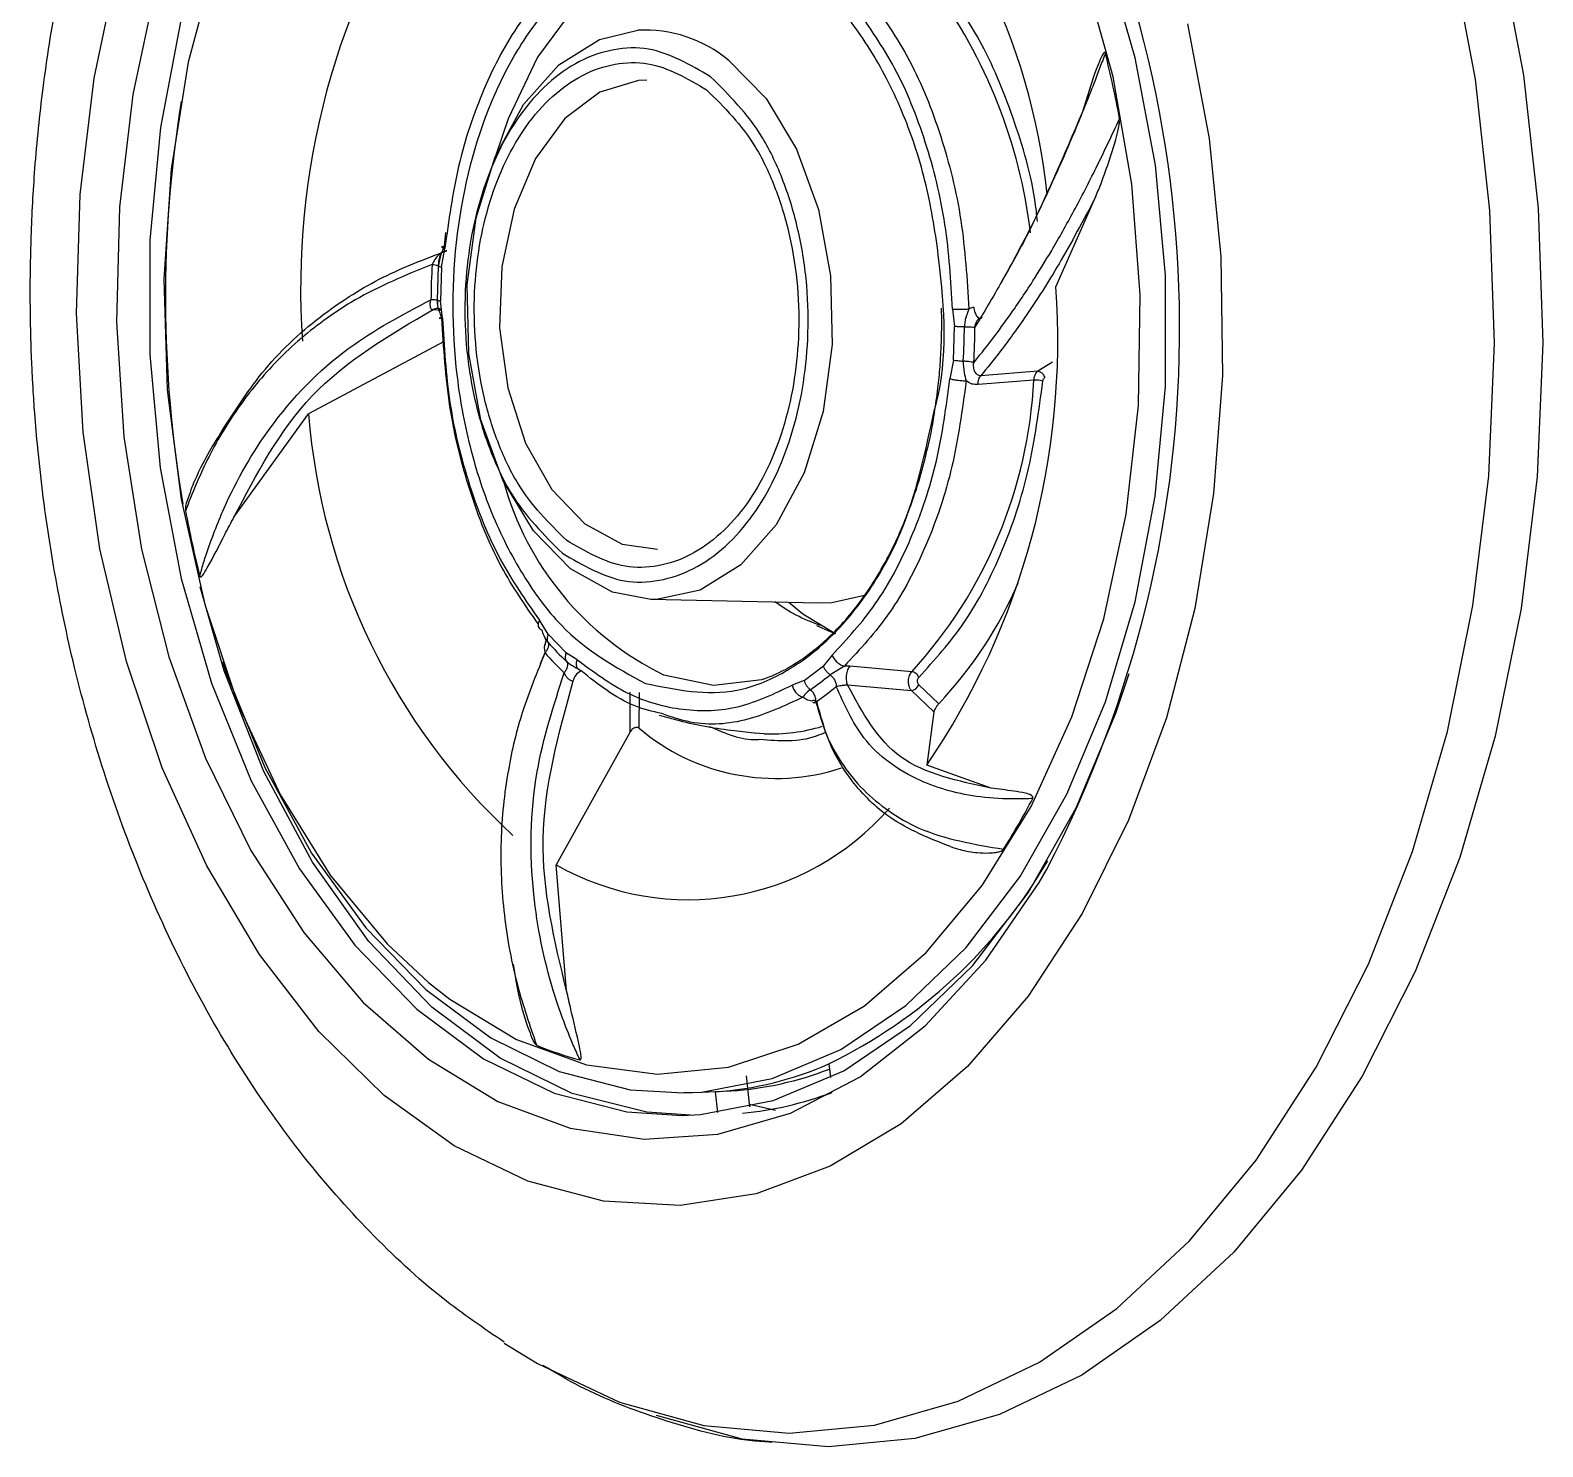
# Model space of a CAD drawing. Header units: inches. Extents: x 0 to 84, y -22 to 124.
# Drawn here: x 59.051 to 60.381, y 23.026 to 24.272 of the extents above; entities that cross this region are included whole.
import ezdxf

# ---------------------------------------------------------------- set-up
doc = ezdxf.new("R2010")
doc.units = ezdxf.units.IN
doc.header["$MEASUREMENT"] = 0
doc.layers.add('BDIM_CYAN', color=4, linetype='Continuous')

# ---------------------------------------------------------------- blocks, each defined once
blk = doc.blocks.new('2020 RELAY')
at = {"layer": 'BDIM_CYAN'}
for p, q in [((59.1839, 23.7096), (59.1842, 23.7096)), ((59.9532, 23.5467), (59.9882, 23.6256)), ((59.4155, 23.5824), (59.4168, 23.5943)), ((59.413, 23.5639), (59.4159, 23.5804)), ((59.4093, 23.5345), (59.4103, 23.5648)), ((59.413, 23.5639), (59.412, 23.5344)), ((59.4137, 23.5192), (59.412, 23.5344)), ((59.4056, 23.5267), (59.413, 23.5261)), ((59.8624, 23.5269), (59.8641, 23.5117)), ((59.881, 23.5286), (59.8767, 23.5272)), ((59.8631, 23.4822), (59.8641, 23.5117)), ((59.4151, 23.4985), (59.296, 23.4349)), ((59.8631, 23.4822), (59.8601, 23.4657)), ((59.9503, 23.4803), (59.9375, 23.4723)), ((59.9375, 23.4723), (59.8873, 23.4683)), ((59.9339, 23.4646), (59.8848, 23.4607)), ((59.2303, 23.3439), (59.296, 23.4349)), ((59.7446, 23.2683), (59.597, 23.2716)), ((59.5068, 23.2411), (59.499, 23.2535)), ((59.5068, 23.2411), (59.5227, 23.2245)), ((59.5, 23.2152), (59.5041, 23.225)), ((59.532, 23.2189), (59.5227, 23.2245)), ((59.7319, 23.2003), (59.7488, 23.2131)), ((59.7564, 23.2227), (59.7488, 23.2131)), ((59.7672, 23.213), (59.7546, 23.2054)), ((59.772, 23.2128), (59.7672, 23.213)), ((59.5325, 23.2111), (59.5314, 23.2113)), ((59.7319, 23.2003), (59.7212, 23.1962)), ((59.8266, 23.208), (59.772, 23.2128)), ((59.5786, 23.1902), (59.5784, 23.1546)), ((59.5866, 23.1584), (59.5869, 23.1899)), ((59.7701, 23.1964), (59.8262, 23.1915)), ((59.8262, 23.1915), (59.8459, 23.1728)), ((59.8502, 23.1798), (59.8328, 23.1965)), ((59.8459, 23.1728), (59.8397, 23.126)), ((59.5784, 23.1546), (59.5137, 23.0382)), ((59.6968, 23.1534), (59.6886, 23.154)), ((59.8962, 23.1055), (59.8397, 23.126)), ((59.5229, 22.9273), (59.5137, 23.0382)), ((59.7536, 22.8631), (59.755, 22.851)), ((59.6841, 22.8253), (59.681, 22.8526)), ((59.6419, 22.8379), (59.626, 22.8375)), ((59.6539, 22.8384), (59.6419, 22.8379)), ((59.6677, 22.8392), (59.6539, 22.8384)), ((59.656, 22.8203), (59.6539, 22.8384)), ((59.7067, 22.8222), (59.6839, 22.8273))]:
    blk.add_line(p, q, dxfattribs=at)
at = {"layer": 'BDIM_CYAN', "flags": 128}
for points in [[(60.3428, 23.8469), (60.3645, 23.7327), (60.3775, 23.6157), (60.3814, 23.4974), (60.3764, 23.3795), (60.3624, 23.2636), (60.3396, 23.1514), (60.3084, 23.0445), (60.2693, 22.9443), (60.2226, 22.8522), (60.1692, 22.7696), (60.1098, 22.6976), (60.0451, 22.6373), (59.9761, 22.5894), (59.9038, 22.5546), (59.8292, 22.5335), (59.7534, 22.5263), (59.6773, 22.5331), (59.6021, 22.5539), (59.6021, 22.5539)], [(59.5695, 22.5655), (59.6437, 22.545), (59.7188, 22.5383), (59.7937, 22.5454), (59.8674, 22.5663), (59.9388, 22.6006), (60.0068, 22.6479), (60.0707, 22.7075), (60.1294, 22.7785), (60.1821, 22.8601), (60.2281, 22.9509), (60.2668, 23.0498), (60.2976, 23.1554), (60.3201, 23.2662), (60.3339, 23.3805), (60.3389, 23.497), (60.335, 23.6138), (60.3222, 23.7293), (60.3008, 23.842)], [(59.4887, 22.7598), (59.424, 22.791), (59.3624, 22.8352), (59.3049, 22.8917), (59.2527, 22.9594), (59.2065, 23.0372), (59.1673, 23.1236), (59.1358, 23.2171), (59.1125, 23.3161), (59.0978, 23.4188), (59.092, 23.5233), (59.0952, 23.6277), (59.1074, 23.7303), (59.1282, 23.8292)], [(60.0691, 23.7781), (60.0881, 23.6771), (60.0984, 23.5733), (60.0997, 23.4685), (60.092, 23.3648), (60.0755, 23.2638), (60.0504, 23.1675), (60.0172, 23.0774), (59.9765, 22.9954), (59.929, 22.9227), (59.8755, 22.8607), (59.8171, 22.8105), (59.7547, 22.773), (59.6895, 22.7489), (59.6227, 22.7385), (59.5553, 22.7422), (59.4887, 22.7598)], [(59.1617, 23.8112), (59.1413, 23.7158), (59.1297, 23.6166), (59.1271, 23.5156), (59.1335, 23.4147), (59.1489, 23.3159), (59.173, 23.2211), (59.2053, 23.1321), (59.2451, 23.0508), (59.2917, 22.9786), (59.3441, 22.917), (59.4014, 22.8672), (59.4625, 22.8301), (59.5261, 22.8065), (59.591, 22.7968), (59.6559, 22.8012), (59.7197, 22.8197), (59.781, 22.8518), (59.8386, 22.897), (59.8915, 22.9543), (59.9385, 23.0227), (59.945, 23.0339)], [(59.5924, 24.2269), (59.5763, 24.2261), (59.5123, 24.2139), (59.4503, 24.1876), (59.3915, 24.1478), (59.3371, 24.0953), (59.2882, 24.0311), (59.2458, 23.9565), (59.2108, 23.8731), (59.1839, 23.7826), (59.1657, 23.6867), (59.1565, 23.5876), (59.1564, 23.4871), (59.1656, 23.3873), (59.1838, 23.2902), (59.2106, 23.1979), (59.2456, 23.1122), (59.2879, 23.0348), (59.3367, 22.9674), (59.3911, 22.9113), (59.4499, 22.8676), (59.5119, 22.8372)], [(60.0407, 23.3626), (60.0497, 23.459), (60.0497, 23.5567), (60.0408, 23.6537), (60.0231, 23.7481), (59.9971, 23.8378), (59.9631, 23.9211), (59.922, 23.9963), (59.8745, 24.0619), (59.8216, 24.1165), (59.7645, 24.1589), (59.7042, 24.1884), (59.642, 24.2044), (59.5949, 24.2073)], [(59.4016, 22.9347), (59.4201, 22.9201), (59.4789, 22.8844), (59.5403, 22.8622), (59.6029, 22.8541), (59.6654, 22.8602), (59.7265, 22.8804), (59.7848, 22.9143), (59.8392, 22.9612), (59.8884, 23.02), (59.9315, 23.0895), (59.9674, 23.1683), (59.9955, 23.2546), (60.0151, 23.3466), (60.0259, 23.4423), (60.0275, 23.5397), (60.02, 23.6368), (60.0035, 23.7314), (59.9783, 23.8215)], [(59.251, 23.9267), (59.2462, 23.9164), (59.2141, 23.8337), (59.1902, 23.7443), (59.175, 23.6502), (59.1688, 23.5534), (59.1717, 23.4559), (59.1838, 23.3598), (59.2047, 23.2671), (59.2339, 23.1799), (59.271, 23.1), (59.315, 23.0291), (59.365, 22.9687), (59.4016, 22.9347)], [(59.6805, 23.8469), (59.6542, 23.8505), (59.6104, 23.8451), (59.5685, 23.8257), (59.5303, 23.793), (59.4974, 23.7486), (59.4714, 23.6943), (59.4608, 23.6625)], [(59.597, 23.2716), (59.5632, 23.278), (59.5264, 23.2985), (59.4937, 23.332), (59.4669, 23.3766), (59.4476, 23.4296), (59.4369, 23.488), (59.4355, 23.5484), (59.4434, 23.6072), (59.4602, 23.6611), (59.4849, 23.7069), (59.516, 23.742), (59.5518, 23.7643), (59.5855, 23.7723)], [(59.6656, 23.7457), (59.6984, 23.7122), (59.7252, 23.6676), (59.7445, 23.6146), (59.7551, 23.5562), (59.7566, 23.4958), (59.7487, 23.437), (59.7319, 23.3831), (59.7072, 23.3372), (59.6761, 23.3021), (59.6403, 23.2798), (59.6019, 23.2716), (59.597, 23.2716)], [(59.5934, 23.7283), (59.5861, 23.728), (59.5522, 23.718), (59.5213, 23.6946), (59.4956, 23.6595), (59.4767, 23.615), (59.4659, 23.5642), (59.464, 23.5105), (59.4712, 23.4577), (59.4868, 23.4092), (59.51, 23.3684), (59.539, 23.338)], [(59.6258, 22.8375), (59.6416, 22.8383), (59.7038, 22.8502), (59.7641, 22.8757), (59.8213, 22.9144), (59.8742, 22.9655), (59.9217, 23.0279), (59.9629, 23.1004), (59.9969, 23.1815), (60.023, 23.2695), (60.0407, 23.3626)], [(59.539, 23.338), (59.5719, 23.3202), (59.6029, 23.316)], [(59.6319, 22.8181), (59.5934, 22.8207), (59.5279, 22.8371), (59.4644, 22.868), (59.4044, 22.9129), (59.349, 22.9708), (59.2994, 23.0404), (59.2567, 23.1203), (59.2218, 23.2088), (59.2005, 23.2826)], [(59.7589, 23.2417), (59.7308, 23.2587), (59.7184, 23.2689)], [(59.7849, 23.2751), (59.7563, 23.2686), (59.7446, 23.2683)], [(59.7426, 23.2486), (59.7548, 23.2434), (59.7594, 23.2417)], [(59.2202, 23.217), (59.2236, 23.207), (59.2576, 23.1237), (59.2987, 23.0485), (59.3462, 22.9829), (59.3991, 22.9284), (59.4562, 22.8859), (59.5165, 22.8564), (59.5787, 22.8404), (59.6258, 22.8375)], [(59.6083, 23.2052), (59.652, 23.1963), (59.6947, 23.2013)], [(59.6246, 22.8178), (59.6406, 22.8186), (59.7046, 22.8308), (59.7666, 22.8571), (59.8255, 22.8969), (59.8799, 22.9494), (59.9288, 23.0137), (59.9711, 23.0882), (60.0061, 23.1716), (60.0177, 23.2066)], [(59.5119, 22.8372), (59.5759, 22.8208), (59.6246, 22.8178)], [(59.4681, 22.6173), (59.4972, 22.5995), (59.5695, 22.5655)]]:
    blk.add_lwpolyline(points, dxfattribs=at)
at = {"layer": 'BDIM_CYAN'}
for centre, radius, start, end in [((59.0339, 23.5104), 1.0282, 332.3914, 28.1828), ((59.3911, 23.571), 0.5573, 5.8857, 47.4133), ((59.9508, 23.5462), 0.6618, 145.6762, 184.1169), ((59.4767, 23.5399), 0.4575, 6.8091, 36.4378), ((59.5921, 23.6582), 0.1143, 49.9289, 93.3207), ((59.0657, 23.5193), 0.9597, 10.5182, 14.0365), ((60.2535, 23.5369), 1.0834, 170.8307, 189.6448), ((59.9783, 23.531), 0.5747, 176.4683, 179.5785), ((59.2931, 23.4991), 0.6618, 325.6762, 4.1169), ((59.3162, 23.5156), 0.5566, 356.4683, 359.5786), ((59.3073, 23.5154), 0.5748, 356.4684, 359.5784), ((59.5237, 23.4855), 0.4107, 317.5097, 357.0856), ((59.9339, 23.4282), 0.0364, 77.562, 90.0635), ((59.8573, 23.4779), 0.5629, 184.3742, 227.3159), ((59.7269, 23.4468), 0.2691, 195.3258, 243.8458), ((60.1313, 23.5249), 0.9597, 190.5185, 194.0365), ((59.5832, 23.4317), 0.367, 316.6747, 336.6653), ((59.7061, 23.4088), 0.2653, 221.2034, 226.3015), ((59.71, 23.4051), 0.2739, 221.2034, 226.3016), ((59.5402, 23.198), 0.0116, 116.2748, 170.3462), ((59.6202, 23.3649), 0.2086, 304.1489, 310.1335), ((59.6212, 23.3597), 0.2154, 304.1489, 310.1335), ((59.8252, 23.1996), 0.00815, 276.9538, 337.8684), ((59.7024, 23.3091), 0.1558, 267.9211, 286.9221), ((59.7069, 23.2998), 0.1856, 229.6304, 288.1649), ((59.3665, 23.3916), 0.6386, 327.8665, 332.4829), ((59.6299, 23.2422), 0.2347, 240.3376, 318.958), ((59.5573, 23.2679), 0.4498, 295.8662, 329.8271), ((59.6139, 23.1624), 0.3063, 247.4665, 255.0017), ((59.6336, 23.1345), 0.2967, 273.9344, 293.8581), ((59.6477, 23.1331), 0.2945, 273.8927, 291.1867), ((59.649, 23.122), 0.3036, 275.4057, 290.7323)]:
    blk.add_arc(centre, radius, start, end, dxfattribs=at)
for points, knots in [([(59.0516, 23.5097), (59.0515, 23.5131), (59.0513, 23.5251), (59.0511, 23.5521), (59.0519, 23.5957), (59.0551, 23.6545), (59.0622, 23.7242), (59.0743, 23.8014), (59.0922, 23.8828), (59.1165, 23.9662), (59.1476, 24.0499), (59.1858, 24.1319), (59.2317, 24.2113), (59.2851, 24.2859), (59.345, 24.3523), (59.3942, 24.3963), (59.4232, 24.4171), (59.4301, 24.4221)], [0, 0, 0, 0, 0.0094021, 0.0326056, 0.0736002, 0.1281376, 0.1931384, 0.2655704, 0.3433789, 0.4251066, 0.5102659, 0.5990177, 0.6893933, 0.7836209, 0.8800377, 0.9711656, 1, 1, 1, 1]), ([(59.6838, 23.8484), (59.6568, 23.8539), (59.6152, 23.8623), (59.5605, 23.8399), (59.5209, 23.8104), (59.4863, 23.7684), (59.4502, 23.7021), (59.4227, 23.603), (59.4209, 23.4943), (59.4357, 23.4091), (59.4556, 23.3469), (59.4834, 23.2924), (59.5266, 23.2336), (59.5663, 23.2118), (59.5922, 23.1977)], [0, 0, 0, 0, 0.119728, 0.18418, 0.25, 0.31582, 0.380272, 0.5, 0.619728, 0.68418, 0.75, 0.81582, 0.880272, 1, 1, 1, 1]), ([(59.8465, 23.4388), (59.8471, 23.4408), (59.8585, 23.4809), (59.854, 23.5524), (59.8406, 23.6368), (59.8203, 23.6993), (59.7927, 23.7537), (59.7494, 23.8125), (59.7097, 23.8342), (59.6838, 23.8484)], [0, 0, 0, 0, 0.012827, 0.249213, 0.376463, 0.506414, 0.636364, 0.763615, 1, 1, 1, 1]), ([(59.5196, 23.8234), (59.5065, 23.8093), (59.4799, 23.7807), (59.4489, 23.7217), (59.4259, 23.6543), (59.4192, 23.6048), (59.4159, 23.5804)], [0, 0, 0, 0, 0.247012, 0.5, 0.752988, 1, 1, 1, 1]), ([(59.937, 23.6042), (59.9367, 23.6073), (59.9339, 23.6375), (59.9181, 23.6914), (59.8903, 23.7615), (59.8642, 23.7982), (59.8513, 23.8163)], [0, 0, 0, 0, 0.037502, 0.360809, 0.684117, 1, 1, 1, 1]), ([(59.7885, 23.8016), (59.8011, 23.7837), (59.8262, 23.7478), (59.8534, 23.68), (59.8719, 23.6057), (59.8751, 23.5533), (59.8767, 23.5272)], [0, 0, 0, 0, 0.25, 0.5, 0.75, 1, 1, 1, 1]), ([(59.8624, 23.5269), (59.8609, 23.5519), (59.8578, 23.6026), (59.8398, 23.6749), (59.8134, 23.7408), (59.789, 23.7754), (59.777, 23.7925)], [0, 0, 0, 0, 0.247011, 0.5, 0.752989, 1, 1, 1, 1]), ([(59.6496, 23.7314), (59.6316, 23.7419), (59.6039, 23.7581), (59.5641, 23.7566), (59.5339, 23.7464), (59.5058, 23.7266), (59.4741, 23.6906), (59.445, 23.6302), (59.4325, 23.5568), (59.4337, 23.4952), (59.441, 23.4479), (59.4543, 23.4039), (59.4779, 23.3532), (59.5029, 23.3284), (59.5192, 23.3123)], [0, 0, 0, 0, 0.119728, 0.18418, 0.25, 0.31582, 0.380272, 0.5, 0.619728, 0.68418, 0.75, 0.81582, 0.880272, 1, 1, 1, 1]), ([(59.9967, 23.7521), (59.9965, 23.7513), (59.9957, 23.7492), (59.9933, 23.743), (59.9859, 23.7234), (59.9686, 23.68), (59.94, 23.615), (59.9066, 23.552), (59.8897, 23.5239), (59.8821, 23.5111)], [0, 0, 0, 0, 0.007325, 0.019566, 0.05865, 0.192116, 0.441769, 0.746986, 1, 1, 1, 1]), ([(59.9967, 23.7521), (59.9967, 23.7522), (59.9966, 23.7524), (59.9965, 23.7527), (59.9963, 23.7529), (59.996, 23.7529), (59.9955, 23.7526), (59.9937, 23.7502), (59.9884, 23.7379), (59.9827, 23.7205), (59.9782, 23.7056), (59.9767, 23.7006)], [0, 0, 0, 0, 0.005501, 0.011055, 0.016084, 0.02158, 0.030977, 0.060324, 0.195274, 0.730604, 1, 1, 1, 1]), ([(59.5227, 23.3237), (59.5074, 23.3389), (59.4837, 23.3624), (59.4614, 23.4104), (59.4488, 23.4519), (59.442, 23.4967), (59.4408, 23.5549), (59.4526, 23.6243), (59.4801, 23.6814), (59.5101, 23.7154), (59.5367, 23.7342), (59.5652, 23.7438), (59.6029, 23.7452), (59.6291, 23.7299), (59.6461, 23.7199)], [0, 0, 0, 0, 0.119728, 0.18418, 0.25, 0.31582, 0.380272, 0.5, 0.619728, 0.68418, 0.75, 0.81582, 0.880272, 1, 1, 1, 1]), ([(59.5192, 23.3123), (59.5372, 23.3018), (59.5649, 23.2856), (59.6047, 23.2871), (59.6349, 23.2972), (59.663, 23.317), (59.6947, 23.353), (59.7238, 23.4135), (59.7363, 23.4869), (59.7351, 23.5484), (59.7278, 23.5957), (59.7145, 23.6397), (59.6909, 23.6905), (59.6659, 23.7153), (59.6496, 23.7314)], [0, 0, 0, 0, 0.119728, 0.18418, 0.25, 0.31582, 0.380272, 0.5, 0.619728, 0.68418, 0.75, 0.81582, 0.880272, 1, 1, 1, 1]), ([(59.6461, 23.7199), (59.6614, 23.7047), (59.6851, 23.6813), (59.7074, 23.6333), (59.72, 23.5917), (59.7268, 23.547), (59.728, 23.4888), (59.7162, 23.4194), (59.6887, 23.3622), (59.6587, 23.3282), (59.6321, 23.3095), (59.6036, 23.2999), (59.5659, 23.2985), (59.5397, 23.3138), (59.5227, 23.3237)], [0, 0, 0, 0, 0.119728, 0.18418, 0.25, 0.31582, 0.380272, 0.5, 0.619728, 0.68418, 0.75, 0.81582, 0.880272, 1, 1, 1, 1]), ([(59.881, 23.4799), (59.8858, 23.4859), (59.8948, 23.497), (59.9126, 23.521), (59.9309, 23.5479), (59.9504, 23.5796), (59.9691, 23.6129), (59.9891, 23.6516), (60.0024, 23.6799), (60.0093, 23.6945)], [0, 0, 0, 0, 0.154271, 0.288952, 0.454424, 0.575072, 0.714225, 0.852753, 1, 1, 1, 1]), ([(59.9767, 23.7006), (59.96, 23.6617), (59.9334, 23.5997), (59.9129, 23.5641), (59.9053, 23.5508)], [0, 0, 0, 0, 0.626902, 1, 1, 1, 1]), ([(59.9882, 23.6256), (59.9898, 23.6296), (59.9941, 23.6404), (59.9999, 23.6565), (60.0048, 23.672), (60.0074, 23.682), (60.0088, 23.6881), (60.0093, 23.6916), (60.0094, 23.6935), (60.0093, 23.6943), (60.0093, 23.6945)], [0, 0, 0, 0, 0.191801, 0.519634, 0.729787, 0.856818, 0.93009, 0.970764, 0.992671, 1, 1, 1, 1]), ([(59.9882, 23.6256), (59.9774, 23.6053), (59.9564, 23.5659), (59.9279, 23.5218), (59.9041, 23.4891), (59.8928, 23.4752), (59.8873, 23.4683)], [0, 0, 0, 0, 0.280747, 0.545552, 0.776817, 1, 1, 1, 1]), ([(59.2193, 23.419), (59.2314, 23.438), (59.2565, 23.4771), (59.3055, 23.522), (59.3598, 23.5564), (59.3986, 23.5712), (59.4177, 23.5784)], [0, 0, 0, 0, 0.262316, 0.539411, 0.773759, 1, 1, 1, 1]), ([(59.4177, 23.5784), (59.4171, 23.5784), (59.4159, 23.5782), (59.4133, 23.577), (59.4102, 23.5746), (59.4069, 23.5708), (59.4053, 23.5678), (59.4046, 23.5664)], [0, 0, 0, 0, 0.111469, 0.230184, 0.482262, 0.743373, 1, 1, 1, 1]), ([(59.4131, 23.5767), (59.4127, 23.5761), (59.4119, 23.5749), (59.411, 23.5722), (59.4103, 23.5689), (59.4102, 23.5665), (59.4102, 23.5652)], [0, 0, 0, 0, 0.233809, 0.481596, 0.738225, 1, 1, 1, 1]), ([(59.4104, 23.565), (59.411, 23.5684), (59.4121, 23.5745), (59.4145, 23.58), (59.4155, 23.5824)], [0, 0, 0, 0, 0.571404, 1, 1, 1, 1]), ([(59.4046, 23.5664), (59.3814, 23.5568), (59.3487, 23.5434), (59.312, 23.5194), (59.2891, 23.5015), (59.262, 23.4761), (59.2333, 23.4412), (59.2065, 23.3966), (59.1937, 23.3649), (59.1877, 23.3497)], [0, 0, 0, 0, 0.229238, 0.322198, 0.414546, 0.50635, 0.67863, 0.847274, 1, 1, 1, 1]), ([(59.2002, 23.2922), (59.2004, 23.293), (59.201, 23.295), (59.2028, 23.3013), (59.209, 23.3208), (59.2256, 23.3642), (59.2628, 23.4294), (59.3237, 23.4931), (59.3786, 23.5221), (59.4035, 23.5352)], [0, 0, 0, 0, 0.007325, 0.019566, 0.05865, 0.192116, 0.441769, 0.746986, 1, 1, 1, 1]), ([(59.4035, 23.5352), (59.4032, 23.5341), (59.4026, 23.5321), (59.4026, 23.5297), (59.4031, 23.5281), (59.4037, 23.5273), (59.4045, 23.5268), (59.4052, 23.5267), (59.4056, 23.5267)], [0, 0, 0, 0, 0.277558, 0.532524, 0.651825, 0.767232, 0.882131, 1, 1, 1, 1]), ([(59.4093, 23.5348), (59.4094, 23.5348), (59.4095, 23.5349), (59.4082, 23.535), (59.4061, 23.5351), (59.4044, 23.5352), (59.4035, 23.5352)], [0, 0, 0, 0, 0.266689, 0.531115, 0.778754, 1, 1, 1, 1]), ([(59.4094, 23.5349), (59.4094, 23.5337), (59.4093, 23.5314), (59.4095, 23.5291), (59.4099, 23.5276), (59.4107, 23.5273), (59.4111, 23.5272)], [0, 0, 0, 0, 0.320589, 0.589954, 0.808478, 1, 1, 1, 1]), ([(59.4132, 23.5192), (59.4129, 23.5204), (59.4124, 23.5219), (59.4114, 23.5242), (59.4104, 23.5268), (59.4095, 23.5304), (59.4094, 23.5334), (59.4093, 23.5348)], [0, 0, 0, 0, 0.224307, 0.303573, 0.473827, 0.745729, 1, 1, 1, 1]), ([(59.4093, 23.5346), (59.4094, 23.5346), (59.4096, 23.5346), (59.4105, 23.5345), (59.4115, 23.5344), (59.412, 23.5344)], [0, 0, 0, 0, 0.288757, 0.653014, 1, 1, 1, 1]), ([(59.2303, 23.3439), (59.2503, 23.3821), (59.2908, 23.4594), (59.3671, 23.5041), (59.4056, 23.5267)], [0, 0, 0, 0, 0.495173, 1, 1, 1, 1]), ([(59.413, 23.5261), (59.4129, 23.5261), (59.4124, 23.5267), (59.4111, 23.5273), (59.4092, 23.5277), (59.4073, 23.5275), (59.4061, 23.527), (59.4056, 23.5267)], [0, 0, 0, 0, 0.003449, 0.274311, 0.53516, 0.778573, 1, 1, 1, 1]), ([(59.498, 23.2501), (59.4866, 23.2664), (59.4627, 23.3006), (59.4366, 23.3664), (59.418, 23.4407), (59.4148, 23.4931), (59.4132, 23.5192)], [0, 0, 0, 0, 0.2318259, 0.487884, 0.7439421, 1, 1, 1, 1]), ([(59.4137, 23.5192), (59.4152, 23.4942), (59.4182, 23.4435), (59.4362, 23.3712), (59.4626, 23.3053), (59.487, 23.2707), (59.499, 23.2535)], [0, 0, 0, 0, 0.247011, 0.5, 0.752989, 1, 1, 1, 1]), ([(59.8469, 23.4388), (59.8479, 23.4458), (59.8499, 23.459), (59.8515, 23.4773), (59.8523, 23.4918), (59.8527, 23.5023), (59.8529, 23.5139), (59.8528, 23.5221), (59.8527, 23.5279)], [0, 0, 0, 0, 0.239015, 0.456037, 0.613281, 0.725816, 0.805867, 1, 1, 1, 1]), ([(59.8767, 23.5272), (59.8763, 23.526), (59.8758, 23.5245), (59.8749, 23.5221), (59.874, 23.5195), (59.873, 23.5158), (59.8729, 23.5129), (59.8728, 23.5115)], [0, 0, 0, 0, 0.224307, 0.303573, 0.473827, 0.745729, 1, 1, 1, 1]), ([(59.881, 23.5286), (59.8811, 23.5279), (59.8813, 23.5263), (59.882, 23.5241), (59.8829, 23.522), (59.884, 23.5203), (59.8852, 23.5192), (59.8864, 23.5188), (59.8875, 23.519), (59.8881, 23.5195), (59.8884, 23.5198)], [0, 0, 0, 0, 0.112211, 0.235183, 0.366441, 0.502102, 0.637431, 0.767756, 0.88937, 1, 1, 1, 1]), ([(59.8821, 23.5111), (59.8822, 23.5122), (59.8826, 23.5142), (59.8837, 23.5167), (59.885, 23.5182), (59.8861, 23.5191), (59.8872, 23.5196), (59.888, 23.5197), (59.8884, 23.5198)], [0, 0, 0, 0, 0.2775578, 0.5325236, 0.6518255, 0.7672317, 0.8821311, 1, 1, 1, 1]), ([(59.8857, 23.5191), (59.8856, 23.5188), (59.8854, 23.5184), (59.8846, 23.5177), (59.8841, 23.517), (59.8838, 23.5167)], [0, 0, 0, 0, 0.538774, 0.773403, 1, 1, 1, 1]), ([(59.4681, 22.6182), (59.4499, 22.6306), (59.4086, 22.6587), (59.3495, 22.7139), (59.2901, 22.7813), (59.2362, 22.8574), (59.1881, 22.9413), (59.147, 23.0311), (59.1137, 23.1233), (59.0887, 23.2136), (59.0725, 23.2929), (59.0631, 23.3557), (59.0581, 23.4005), (59.0553, 23.4324), (59.0538, 23.455), (59.053, 23.471), (59.0524, 23.4823), (59.0521, 23.4903), (59.0519, 23.496), (59.0518, 23.5022), (59.0517, 23.5066), (59.0516, 23.5097)], [0, 0, 0, 0, 0.074244, 0.167929, 0.259973, 0.35451, 0.450839, 0.546212, 0.64031, 0.729298, 0.808383, 0.864437, 0.904119, 0.932193, 0.95205, 0.966094, 0.976024, 0.983046, 0.988012, 0.991523, 1, 1, 1, 1]), ([(59.8728, 23.5115), (59.8719, 23.5115), (59.8702, 23.5115), (59.8678, 23.5115), (59.8657, 23.5116), (59.8646, 23.5117), (59.8641, 23.5117)], [0, 0, 0, 0, 0.257259, 0.51339, 0.762603, 1, 1, 1, 1]), ([(59.8728, 23.5115), (59.8739, 23.5114), (59.8762, 23.5114), (59.8791, 23.5113), (59.8811, 23.5112), (59.8818, 23.5112), (59.8821, 23.5111)], [0, 0, 0, 0, 0.266689, 0.531115, 0.778754, 1, 1, 1, 1]), ([(59.8717, 23.4813), (59.8719, 23.4778), (59.8721, 23.4718), (59.8737, 23.4663), (59.8744, 23.464)], [0, 0, 0, 0, 0.571399, 1, 1, 1, 1]), ([(59.8873, 23.4683), (59.8867, 23.4684), (59.8856, 23.4685), (59.8837, 23.4695), (59.8819, 23.4718), (59.8807, 23.4755), (59.8809, 23.4785), (59.881, 23.4799)], [0, 0, 0, 0, 0.111467, 0.230181, 0.482258, 0.743371, 1, 1, 1, 1]), ([(59.7564, 23.2227), (59.7695, 23.2368), (59.7962, 23.2654), (59.8271, 23.3244), (59.8502, 23.3918), (59.8568, 23.4413), (59.8601, 23.4657)], [0, 0, 0, 0, 0.247011, 0.5, 0.752989, 1, 1, 1, 1]), ([(59.8848, 23.4607), (59.8848, 23.4615), (59.8849, 23.4633), (59.8854, 23.4655), (59.8862, 23.4673), (59.8869, 23.468), (59.8873, 23.4683)], [0, 0, 0, 0, 0.245337, 0.5, 0.754663, 1, 1, 1, 1]), ([(59.9339, 23.4646), (59.934, 23.4654), (59.9342, 23.4672), (59.935, 23.4694), (59.9361, 23.4712), (59.9371, 23.472), (59.9375, 23.4723)], [0, 0, 0, 0, 0.245118, 0.499544, 0.75421, 1, 1, 1, 1]), ([(59.9375, 23.4723), (59.9382, 23.4722), (59.9391, 23.4721), (59.9403, 23.4714), (59.9412, 23.4707), (59.942, 23.4698), (59.9428, 23.4685), (59.9432, 23.4675), (59.9434, 23.4668)], [0, 0, 0, 0, 0.250263, 0.382232, 0.514843, 0.645287, 0.771015, 1, 1, 1, 1]), ([(59.9418, 23.4637), (59.9418, 23.4641), (59.9419, 23.4648), (59.9423, 23.4657), (59.9428, 23.4664), (59.9432, 23.4667), (59.9434, 23.4668)], [0, 0, 0, 0, 0.2447753, 0.4924292, 0.7447136, 1, 1, 1, 1]), ([(59.8744, 23.464), (59.8709, 23.4384), (59.864, 23.3873), (59.8403, 23.3181), (59.8085, 23.2573), (59.781, 23.2278), (59.7672, 23.213)], [0, 0, 0, 0, 0.25, 0.5, 0.75, 1, 1, 1, 1]), ([(59.8327, 23.2031), (59.8466, 23.2185), (59.8747, 23.2495), (59.9072, 23.3129), (59.9313, 23.3849), (59.9383, 23.4377), (59.9418, 23.4637)], [0, 0, 0, 0, 0.247096, 0.5, 0.752904, 1, 1, 1, 1]), ([(59.8848, 23.4607), (59.883, 23.4607), (59.8793, 23.4607), (59.8761, 23.4628), (59.8744, 23.464)], [0, 0, 0, 0, 0.459375, 1, 1, 1, 1]), ([(59.5922, 23.1977), (59.6192, 23.1922), (59.6609, 23.1838), (59.7155, 23.2062), (59.7551, 23.2357), (59.7896, 23.2777), (59.8256, 23.3419), (59.8384, 23.4011), (59.8465, 23.4388)], [0, 0, 0, 0, 0.242609, 0.37321, 0.506583, 0.639955, 0.770556, 1, 1, 1, 1]), ([(59.6949, 23.2014), (59.695, 23.2014), (59.6958, 23.2016), (59.7088, 23.2062), (59.7317, 23.2192), (59.76, 23.2428), (59.7892, 23.2786), (59.813, 23.3211), (59.8297, 23.3639), (59.8398, 23.4008), (59.845, 23.4248), (59.8467, 23.4372), (59.8469, 23.4388)], [0, 0, 0, 0, 0.0237627, 0.1026676, 0.2083463, 0.3533722, 0.5034639, 0.6696393, 0.800117, 0.8999172, 0.9875106, 1, 1, 1, 1]), ([(59.2193, 23.419), (59.2167, 23.415), (59.2096, 23.4041), (59.201, 23.3879), (59.194, 23.3724), (59.1901, 23.3611), (59.1875, 23.3541), (59.1876, 23.3502), (59.1877, 23.3497)], [0, 0, 0, 0, 0.191797, 0.519052, 0.729035, 0.856173, 0.983899, 1, 1, 1, 1]), ([(59.2002, 23.2922), (59.2002, 23.2921), (59.2003, 23.2918), (59.2005, 23.2916), (59.2007, 23.2914), (59.201, 23.2914), (59.2017, 23.2917), (59.2039, 23.2941), (59.211, 23.3064), (59.2197, 23.3239), (59.2276, 23.3389), (59.2303, 23.3439)], [0, 0, 0, 0, 0.005501, 0.011055, 0.016084, 0.02158, 0.030977, 0.060324, 0.195274, 0.730604, 1, 1, 1, 1]), ([(59.7462, 23.2486), (59.7389, 23.2514), (59.7247, 23.2569), (59.7122, 23.2653), (59.7061, 23.2695)], [0, 0, 0, 0, 0.514756, 1, 1, 1, 1]), ([(59.5066, 23.2341), (59.5053, 23.2359), (59.5027, 23.2396), (59.5018, 23.2431), (59.5014, 23.2448)], [0, 0, 0, 0, 0.490746, 1, 1, 1, 1]), ([(59.5041, 23.2322), (59.504, 23.2322), (59.5034, 23.2313), (59.5031, 23.2287), (59.5037, 23.226), (59.5039, 23.2247)], [0, 0, 0, 0, 0.027901, 0.517854, 1, 1, 1, 1]), ([(59.5041, 23.2324), (59.5045, 23.2335), (59.505, 23.2353), (59.5046, 23.2369), (59.5044, 23.237), (59.5043, 23.2371)], [0, 0, 0, 0, 0.478086, 0.736659, 1, 1, 1, 1]), ([(59.5039, 23.2247), (59.4969, 23.2076), (59.4831, 23.1741), (59.4699, 23.1183), (59.4636, 23.058), (59.4667, 22.9939), (59.4779, 22.9336), (59.4906, 22.8966), (59.4965, 22.8795)], [0, 0, 0, 0, 0.154219, 0.301464, 0.47799, 0.661716, 0.843633, 1, 1, 1, 1]), ([(59.5355, 23.209), (59.5336, 23.21), (59.5305, 23.2118), (59.5259, 23.2144), (59.5239, 23.2161), (59.5229, 23.217)], [0, 0, 0, 0, 0.40286, 0.687897, 1, 1, 1, 1]), ([(59.532, 23.2189), (59.5467, 23.2079), (59.5764, 23.1858), (59.6253, 23.1726), (59.6748, 23.174), (59.7058, 23.1889), (59.7212, 23.1962)], [0, 0, 0, 0, 0.2470115, 0.5, 0.7529885, 1, 1, 1, 1]), ([(59.5346, 22.8666), (59.5343, 22.8673), (59.5334, 22.8693), (59.5306, 22.8754), (59.5223, 22.8946), (59.506, 22.9399), (59.49, 23.018), (59.4911, 23.1147), (59.5115, 23.1783), (59.5208, 23.2071)], [0, 0, 0, 0, 0.007324, 0.019564, 0.058649, 0.192116, 0.441769, 0.746986, 1, 1, 1, 1]), ([(59.5229, 22.9273), (59.5122, 22.9717), (59.4906, 23.0614), (59.5159, 23.1534), (59.5287, 23.1999)], [0, 0, 0, 0, 0.494868, 1, 1, 1, 1]), ([(59.5208, 23.2071), (59.5212, 23.2062), (59.5219, 23.2045), (59.5236, 23.2025), (59.5251, 23.2012), (59.5263, 23.2005), (59.5276, 23.2), (59.5283, 23.1999), (59.5287, 23.1999)], [0, 0, 0, 0, 0.27767, 0.532627, 0.651875, 0.767289, 0.882123, 1, 1, 1, 1]), ([(59.6066, 23.1712), (59.5984, 23.1731), (59.5734, 23.1789), (59.5507, 23.1969), (59.5355, 23.209)], [0, 0, 0, 0, 0.328613, 1, 1, 1, 1]), ([(59.7546, 23.2054), (59.7555, 23.2046), (59.7572, 23.2032), (59.759, 23.2003), (59.76, 23.1975), (59.76, 23.1959), (59.7601, 23.1951)], [0, 0, 0, 0, 0.266689, 0.531115, 0.778754, 1, 1, 1, 1]), ([(59.772, 23.2128), (59.7716, 23.2124), (59.7709, 23.2115), (59.77, 23.2096), (59.7693, 23.2073), (59.7688, 23.2047), (59.7687, 23.2021), (59.7689, 23.1997), (59.7694, 23.1978), (59.7699, 23.1969), (59.7701, 23.1964)], [0, 0, 0, 0, 0.11221, 0.235183, 0.36644, 0.502102, 0.63743, 0.767756, 0.889371, 1, 1, 1, 1]), ([(59.8262, 23.1915), (59.8257, 23.1921), (59.8248, 23.1933), (59.824, 23.1957), (59.8237, 23.198), (59.8236, 23.2002), (59.8238, 23.2024), (59.8245, 23.2047), (59.8254, 23.2066), (59.8262, 23.2076), (59.8266, 23.208)], [0, 0, 0, 0, 0.156145, 0.293104, 0.410773, 0.509038, 0.632745, 0.755839, 0.878269, 1, 1, 1, 1]), ([(59.8328, 23.1965), (59.8326, 23.1967), (59.8323, 23.1971), (59.8319, 23.1979), (59.8316, 23.1989), (59.8316, 23.1999), (59.8316, 23.2009), (59.8319, 23.2018), (59.8323, 23.2026), (59.8326, 23.203), (59.8327, 23.2031)], [0, 0, 0, 0, 0.121775, 0.245594, 0.376257, 0.509474, 0.637578, 0.768745, 0.883898, 1, 1, 1, 1]), ([(59.7372, 23.1922), (59.7356, 23.1909), (59.7327, 23.1886), (59.7314, 23.1865), (59.7308, 23.1856)], [0, 0, 0, 0, 0.571403, 1, 1, 1, 1]), ([(59.7601, 23.1951), (59.7607, 23.1953), (59.7619, 23.1956), (59.7642, 23.196), (59.7661, 23.1962), (59.7675, 23.1964), (59.7689, 23.1964), (59.7697, 23.1964), (59.7701, 23.1964)], [0, 0, 0, 0, 0.277554, 0.532524, 0.651828, 0.767234, 0.882133, 1, 1, 1, 1]), ([(59.9329, 23.0965), (59.9323, 23.0965), (59.9307, 23.0964), (59.9259, 23.0962), (59.9108, 23.0959), (59.8775, 23.0978), (59.8286, 23.1109), (59.7825, 23.1442), (59.7671, 23.1792), (59.7601, 23.1951)], [0, 0, 0, 0, 0.007325, 0.019566, 0.058651, 0.192116, 0.441769, 0.746986, 1, 1, 1, 1]), ([(59.8962, 23.1055), (59.8672, 23.1118), (59.8086, 23.1244), (59.783, 23.1723), (59.7701, 23.1964)], [0, 0, 0, 0, 0.495173, 1, 1, 1, 1]), ([(59.7308, 23.1856), (59.7148, 23.1782), (59.6828, 23.1632), (59.6399, 23.1598), (59.615, 23.1683), (59.6066, 23.1712)], [0, 0, 0, 0, 0.39832, 0.79664, 1, 1, 1, 1]), ([(59.7386, 23.1823), (59.737, 23.1826), (59.7336, 23.1834), (59.7318, 23.1848), (59.7308, 23.1856)], [0, 0, 0, 0, 0.459354, 1, 1, 1, 1]), ([(59.7386, 23.1823), (59.739, 23.1826), (59.74, 23.1831), (59.7413, 23.1829), (59.7425, 23.1822), (59.7431, 23.1811), (59.7434, 23.1806)], [0, 0, 0, 0, 0.245337, 0.5, 0.754663, 1, 1, 1, 1]), ([(59.7434, 23.1806), (59.7429, 23.1806), (59.7419, 23.1806), (59.7404, 23.1806), (59.7396, 23.1808), (59.74, 23.1811), (59.7414, 23.1814), (59.7421, 23.1815)], [0, 0, 0, 0, 0.111469, 0.230184, 0.482261, 0.743373, 1, 1, 1, 1]), ([(59.7421, 23.1815), (59.7449, 23.1718), (59.7502, 23.1531), (59.7645, 23.1269), (59.7828, 23.1042), (59.806, 23.0849), (59.8443, 23.0625), (59.8813, 23.0563), (59.9073, 23.0519)], [0, 0, 0, 0, 0.135552, 0.260798, 0.405842, 0.535564, 0.673856, 1, 1, 1, 1]), ([(59.8605, 23.0542), (59.8421, 23.0615), (59.8083, 23.075), (59.7745, 23.1088), (59.7532, 23.1438), (59.7466, 23.1685), (59.7434, 23.1806)], [0, 0, 0, 0, 0.317509, 0.583481, 0.794833, 1, 1, 1, 1]), ([(59.8502, 23.1798), (59.8499, 23.1796), (59.8494, 23.179), (59.8486, 23.178), (59.8478, 23.1769), (59.8471, 23.1756), (59.8463, 23.1741), (59.8461, 23.1733), (59.8459, 23.1728)], [0, 0, 0, 0, 0.127623, 0.255995, 0.374285, 0.494117, 0.688937, 1, 1, 1, 1]), ([(59.6903, 23.1538), (59.6837, 23.1545), (59.6612, 23.1567), (59.6321, 23.1618), (59.6104, 23.1679), (59.6045, 23.1696)], [0, 0, 0, 0, 0.232225, 0.793032, 1, 1, 1, 1]), ([(59.6484, 23.16), (59.6624, 23.1539), (59.6771, 23.1474), (59.6921, 23.1485), (59.6929, 23.1486)], [0, 0, 0, 0, 0.942773, 1, 1, 1, 1]), ([(59.5866, 23.1584), (59.5863, 23.1586), (59.5858, 23.159), (59.5846, 23.1591), (59.5833, 23.1589), (59.5819, 23.1582), (59.58, 23.1569), (59.579, 23.1555), (59.5784, 23.1546)], [0, 0, 0, 0, 0.127615, 0.255978, 0.374291, 0.494236, 0.689367, 1, 1, 1, 1]), ([(59.6929, 23.1486), (59.7098, 23.1473), (59.7295, 23.1457), (59.7481, 23.1538), (59.7508, 23.155)], [0, 0, 0, 0, 0.857991, 1, 1, 1, 1]), ([(59.9329, 23.0965), (59.9329, 23.0966), (59.933, 23.0968), (59.9331, 23.0972), (59.9331, 23.0976), (59.933, 23.098), (59.9325, 23.0986), (59.9304, 23.1002), (59.9213, 23.1026), (59.9093, 23.1039), (59.8995, 23.1051), (59.8962, 23.1055)], [0, 0, 0, 0, 0.005501, 0.011055, 0.016084, 0.02158, 0.030977, 0.060324, 0.195274, 0.730604, 1, 1, 1, 1]), ([(59.8605, 23.0542), (59.8633, 23.0533), (59.8709, 23.0508), (59.8822, 23.0489), (59.8929, 23.0484), (59.8996, 23.0489), (59.9035, 23.0497), (59.9057, 23.0506), (59.9068, 23.0513), (59.9072, 23.0518), (59.9073, 23.0519)], [0, 0, 0, 0, 0.191797, 0.519572, 0.729704, 0.856737, 0.930022, 0.970712, 0.992634, 1, 1, 1, 1]), ([(59.476, 22.9509), (59.4767, 22.946), (59.4786, 22.9327), (59.4827, 22.9147), (59.4874, 22.8985), (59.4916, 22.8882), (59.494, 22.8815), (59.4963, 22.8797), (59.4965, 22.8795)], [0, 0, 0, 0, 0.191782, 0.518998, 0.728969, 0.85611, 0.98384, 1, 1, 1, 1]), ([(59.5346, 22.8666), (59.5347, 22.8666), (59.5349, 22.8665), (59.5351, 22.8666), (59.5353, 22.8668), (59.5355, 22.8672), (59.5357, 22.8682), (59.5355, 22.8721), (59.5325, 22.8868), (59.5278, 22.9057), (59.5242, 22.9218), (59.5229, 22.9273)], [0, 0, 0, 0, 0.005486, 0.011027, 0.016042, 0.021524, 0.030897, 0.060168, 0.194769, 0.728714, 1, 1, 1, 1]), ([(59.7033, 22.5303), (59.6976, 22.5306), (59.6647, 22.5326), (59.6078, 22.549), (59.5462, 22.5716), (59.513, 22.5915), (59.5024, 22.5978)], [0, 0, 0, 0, 0.0811107, 0.4701054, 0.8301533, 1, 1, 1, 1])]:
    blk.add_open_spline(points, degree=3, knots=knots, dxfattribs=at)
for points in [[(59.4159, 23.5804), (59.4151, 23.5806), (59.4137, 23.581), (59.413, 23.5816), (59.4135, 23.5821), (59.4148, 23.5823), (59.4155, 23.5824)], [(59.4046, 23.5664), (59.4055, 23.5662), (59.4074, 23.566), (59.4094, 23.5656), (59.4105, 23.5653), (59.4104, 23.5651), (59.4104, 23.565)], [(59.413, 23.5639), (59.4125, 23.564), (59.4115, 23.5642), (59.4106, 23.5644), (59.4101, 23.5647), (59.4103, 23.5649), (59.4104, 23.565)], [(59.4137, 23.5192), (59.4129, 23.5192), (59.4114, 23.5192), (59.4107, 23.5192), (59.4112, 23.5192), (59.4125, 23.5192), (59.4132, 23.5192)], [(59.8624, 23.5269), (59.8633, 23.5269), (59.8652, 23.5269), (59.869, 23.527), (59.873, 23.5271), (59.8755, 23.5271), (59.8767, 23.5272)], [(59.8631, 23.4822), (59.8636, 23.4821), (59.8648, 23.4819), (59.8669, 23.4817), (59.8693, 23.4814), (59.8709, 23.4813), (59.8717, 23.4813)], [(59.881, 23.4799), (59.8807, 23.4801), (59.88, 23.4803), (59.8777, 23.4807), (59.8749, 23.481), (59.8728, 23.4812), (59.8717, 23.4813)], [(59.8601, 23.4657), (59.8611, 23.4655), (59.863, 23.4651), (59.8667, 23.4645), (59.8707, 23.4641), (59.8732, 23.464), (59.8744, 23.464)], [(59.499, 23.2535), (59.4986, 23.2525), (59.4977, 23.2505), (59.4979, 23.2478), (59.499, 23.2458), (59.5006, 23.2451), (59.5014, 23.2448)], [(59.5068, 23.2411), (59.5065, 23.2404), (59.506, 23.2391), (59.5057, 23.2372), (59.5059, 23.2355), (59.5063, 23.2345), (59.5066, 23.2341)], [(59.5039, 23.2247), (59.5046, 23.2255), (59.5059, 23.2271), (59.507, 23.2298), (59.5074, 23.2322), (59.5068, 23.2334), (59.5066, 23.2341)], [(59.5229, 23.217), (59.5232, 23.2164), (59.5238, 23.2151), (59.5236, 23.2125), (59.5226, 23.2097), (59.5214, 23.208), (59.5208, 23.2071)], [(59.5229, 23.217), (59.5226, 23.2175), (59.5221, 23.2185), (59.5219, 23.2203), (59.522, 23.2223), (59.5225, 23.2237), (59.5227, 23.2245)], [(59.532, 23.2189), (59.5317, 23.2177), (59.5311, 23.2154), (59.5316, 23.2124), (59.533, 23.2101), (59.5347, 23.2094), (59.5355, 23.209)], [(59.7546, 23.2054), (59.754, 23.2059), (59.7527, 23.2069), (59.7511, 23.2088), (59.7497, 23.2109), (59.7491, 23.2124), (59.7488, 23.2131)], [(59.7564, 23.2227), (59.7569, 23.2216), (59.758, 23.2193), (59.7607, 23.2164), (59.7639, 23.214), (59.7661, 23.2133), (59.7672, 23.213)], [(59.7319, 23.2003), (59.7321, 23.1995), (59.7326, 23.198), (59.7339, 23.1958), (59.7354, 23.1938), (59.7366, 23.1928), (59.7372, 23.1922)], [(59.8327, 23.2031), (59.8324, 23.2037), (59.8318, 23.205), (59.8302, 23.2066), (59.8284, 23.2077), (59.8272, 23.2079), (59.8266, 23.208)], [(59.7212, 23.1962), (59.7216, 23.195), (59.7224, 23.1925), (59.7248, 23.1893), (59.7277, 23.1868), (59.7298, 23.186), (59.7308, 23.1856)], [(59.7421, 23.1815), (59.7422, 23.1824), (59.7422, 23.1843), (59.7412, 23.1873), (59.7396, 23.1901), (59.738, 23.1915), (59.7372, 23.1922)]]:
    blk.add_open_spline(points, degree=3, dxfattribs=at)

msp = doc.modelspace()

# ---------------------------------------------------------------- block references
msp.add_blockref('2020 RELAY', (0, 0.5))

doc.saveas('drawing.dxf')
